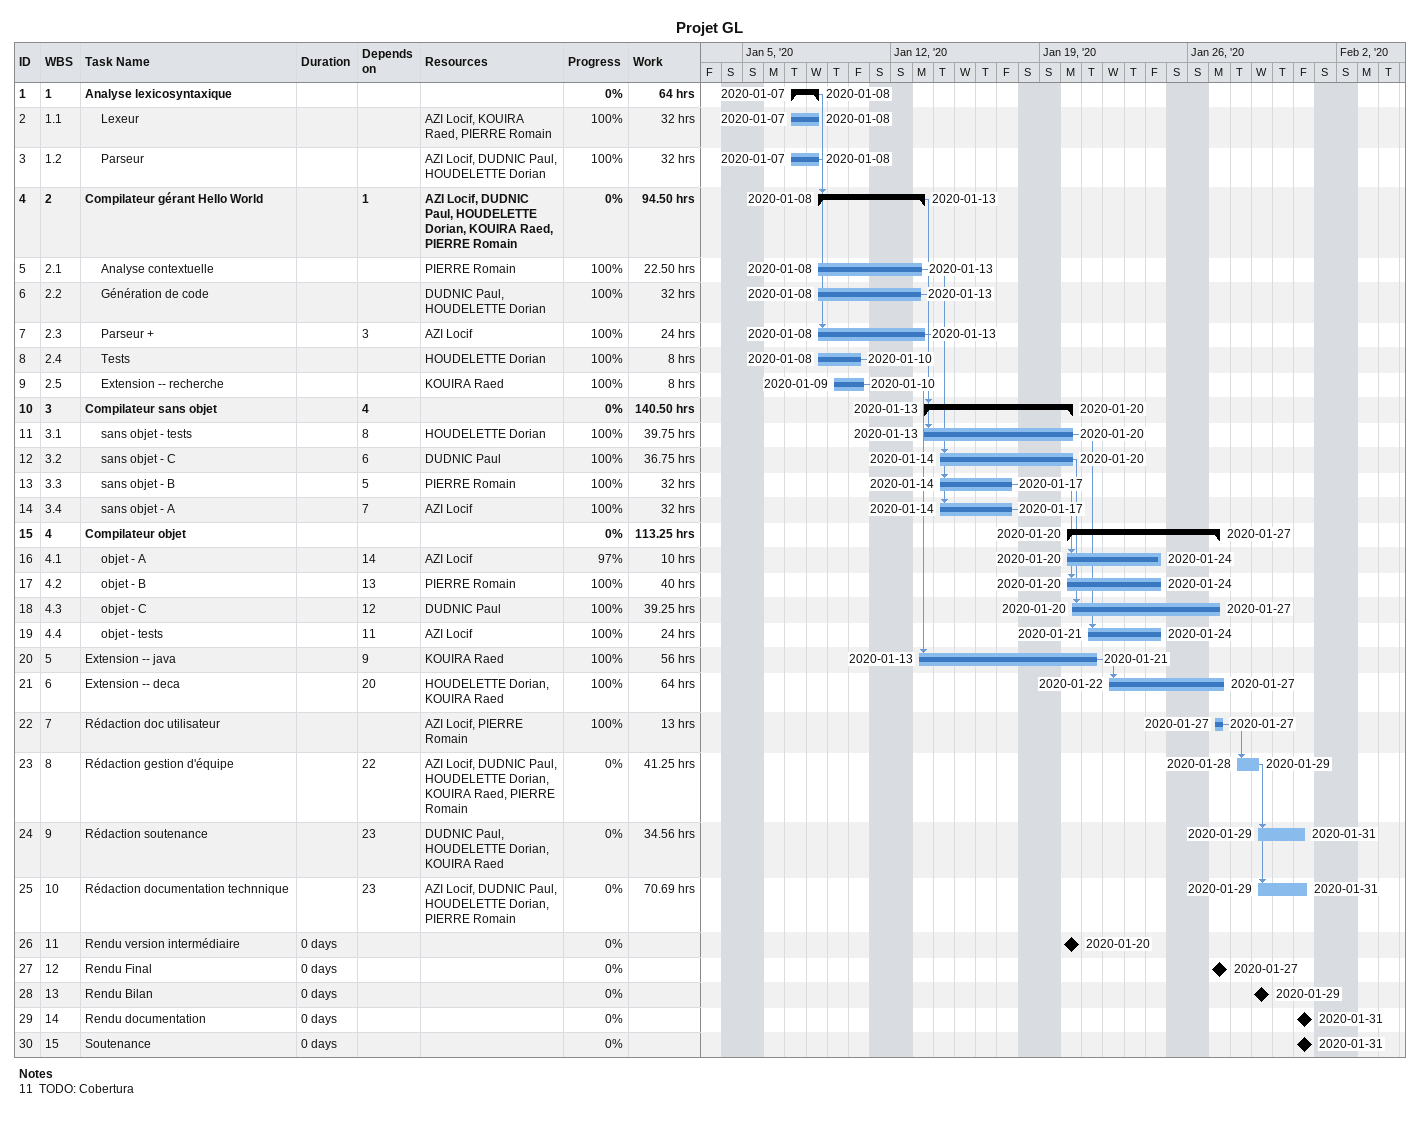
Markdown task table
Projet GL

| ID | WBS | Task | Duration | Start | Finish | Predecessors | Resources | % complete | Work (h) |
|---|---|---|---|---|---|---|---|---|---|
| 1 | 1 | **Analyse lexicosyntaxique** |  | 2020-01-07 | 2020-01-08 |  |  | 0 | 64 |
| 2 | 1.1 | Lexeur |  | 2020-01-07 | 2020-01-08 |  | AZI Locif, KOUIRA Raed, PIERRE Romain | 100 | 32 |
| 3 | 1.2 | Parseur |  | 2020-01-07 | 2020-01-08 |  | AZI Locif, DUDNIC Paul, HOUDELETTE Dorian | 100 | 32 |
| 4 | 2 | **Compilateur gérant Hello World** |  | 2020-01-08 | 2020-01-13 | 1 | AZI Locif, DUDNIC Paul, HOUDELETTE Dorian, KOUIRA Raed, PIERRE Romain | 0 | 94.50 |
| 5 | 2.1 | Analyse contextuelle |  | 2020-01-08 | 2020-01-13 |  | PIERRE Romain | 100 | 22.50 |
| 6 | 2.2 | Génération de code |  | 2020-01-08 | 2020-01-13 |  | DUDNIC Paul, HOUDELETTE Dorian | 100 | 32 |
| 7 | 2.3 | Parseur + |  | 2020-01-08 | 2020-01-13 | 3 | AZI Locif | 100 | 24 |
| 8 | 2.4 | Tests |  | 2020-01-08 | 2020-01-10 |  | HOUDELETTE Dorian | 100 | 8 |
| 9 | 2.5 | Extension -- recherche |  | 2020-01-09 | 2020-01-10 |  | KOUIRA Raed | 100 | 8 |
| 10 | 3 | **Compilateur sans objet** |  | 2020-01-13 | 2020-01-20 | 4 |  | 0 | 140.50 |
| 11 | 3.1 | sans objet - tests |  | 2020-01-13 | 2020-01-20 | 8 | HOUDELETTE Dorian | 100 | 39.75 |
| 12 | 3.2 | sans objet - C |  | 2020-01-14 | 2020-01-20 | 6 | DUDNIC Paul | 100 | 36.75 |
| 13 | 3.3 | sans objet - B |  | 2020-01-14 | 2020-01-17 | 5 | PIERRE Romain | 100 | 32 |
| 14 | 3.4 | sans objet - A |  | 2020-01-14 | 2020-01-17 | 7 | AZI Locif | 100 | 32 |
| 15 | 4 | **Compilateur objet** |  | 2020-01-20 | 2020-01-27 |  |  | 0 | 113.25 |
| 16 | 4.1 | objet - A |  | 2020-01-20 | 2020-01-24 | 14 | AZI Locif | 97 | 10 |
| 17 | 4.2 | objet - B |  | 2020-01-20 | 2020-01-24 | 13 | PIERRE Romain | 100 | 40 |
| 18 | 4.3 | objet - C |  | 2020-01-20 | 2020-01-27 | 12 | DUDNIC Paul | 100 | 39.25 |
| 19 | 4.4 | objet - tests |  | 2020-01-21 | 2020-01-24 | 11 | AZI Locif | 100 | 24 |
| 20 | 5 | Extension -- java |  | 2020-01-13 | 2020-01-21 | 9 | KOUIRA Raed | 100 | 56 |
| 21 | 6 | Extension -- deca |  | 2020-01-22 | 2020-01-27 | 20 | HOUDELETTE Dorian, KOUIRA Raed | 100 | 64 |
| 22 | 7 | Rédaction doc utilisateur |  | 2020-01-27 | 2020-01-27 |  | AZI Locif, PIERRE Romain | 100 | 13 |
| 23 | 8 | Rédaction gestion d'équipe |  | 2020-01-28 | 2020-01-29 | 22 | AZI Locif, DUDNIC Paul, HOUDELETTE Dorian, KOUIRA Raed, PIERRE Romain | 0 | 41.25 |
| 24 | 9 | Rédaction soutenance |  | 2020-01-29 | 2020-01-31 | 23 | DUDNIC Paul, HOUDELETTE Dorian, KOUIRA Raed | 0 | 34.56 |
| 25 | 10 | Rédaction documentation technnique |  | 2020-01-29 | 2020-01-31 | 23 | AZI Locif, DUDNIC Paul, HOUDELETTE Dorian, PIERRE Romain | 0 | 70.69 |
| 26 | 11 | Rendu version intermédiaire | 0d | 2020-01-20 | 2020-01-20 |  |  | 0 |  |
| 27 | 12 | Rendu Final | 0d | 2020-01-27 | 2020-01-27 |  |  | 0 |  |
| 28 | 13 | Rendu Bilan | 0d | 2020-01-29 | 2020-01-29 |  |  | 0 |  |
| 29 | 14 | Rendu documentation | 0d | 2020-01-31 | 2020-01-31 |  |  | 0 |  |
| 30 | 15 | Soutenance | 0d | 2020-01-31 | 2020-01-31 |  |  | 0 |  |

Notes
- 11: TODO: Cobertura
